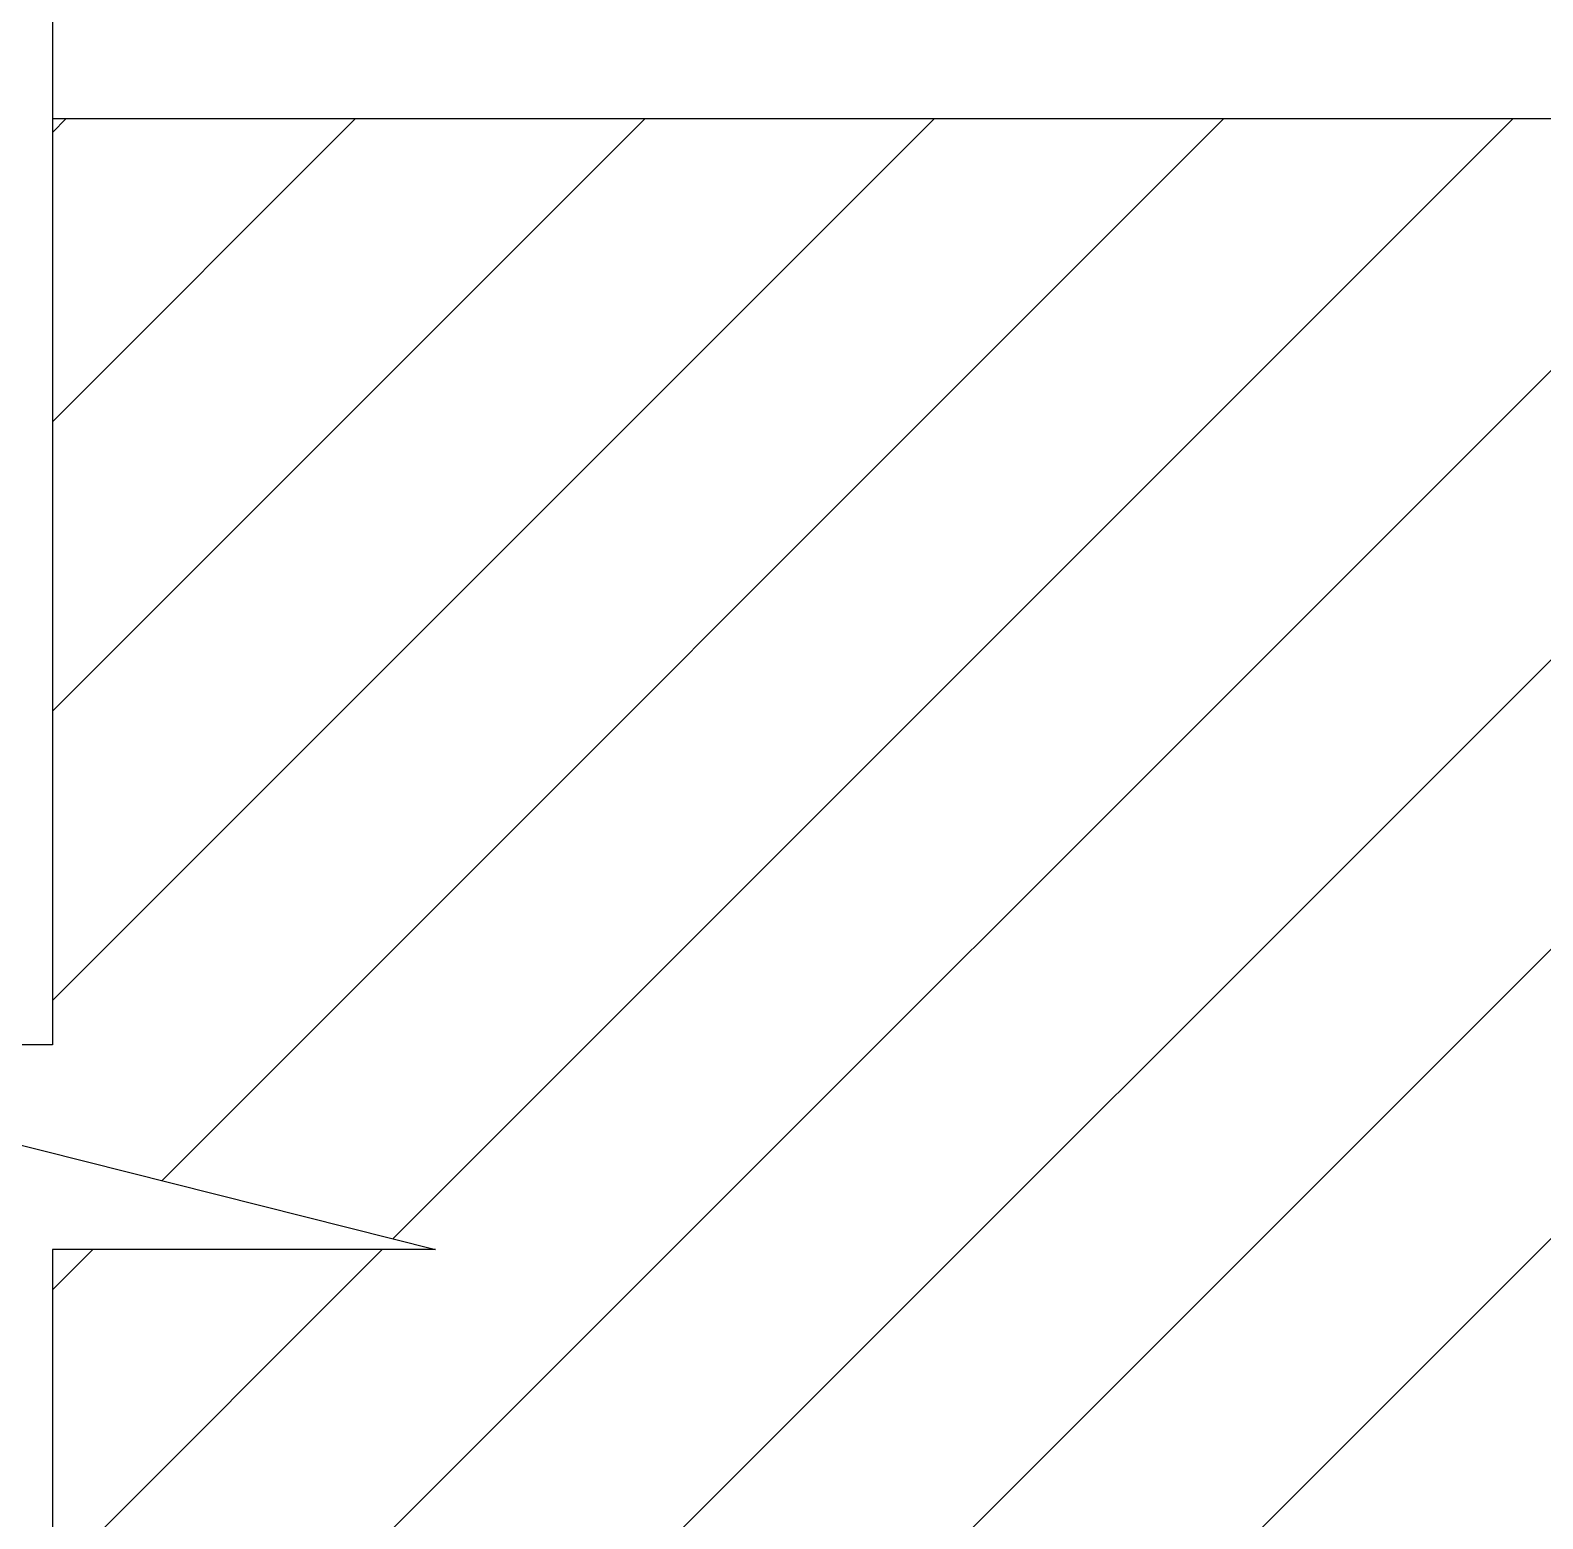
# Model space of a CAD drawing. Extents: x 2303022 to 2899168, y 17226141 to 18257813.
# Drawn here: x 2598495 to 2600056, y 18068276 to 18069813 of the extents above; entities that cross this region are included whole.
import ezdxf

# ---------------------------------------------------------------- set-up
doc = ezdxf.new("R2010")
doc.units = 0
doc.header["$LTSCALE"] = 1000
doc.header["$MEASUREMENT"] = 0

# ---------------------------------------------------------------- blocks, each defined once
blk = doc.blocks.new('Z333')
for p, q in [((-241726.8, 654231.93), (-241726.8, 653192.79)), ((-241726.8, 652689.45), (-240657.73, 653758.51)), ((-241726.8, 653219.78), (-241188.06, 653758.51)), ((-241726.8, 653396.55), (-241364.84, 653758.51)), ((-241726.8, 653573.33), (-241541.62, 653758.51)), ((-241726.8, 653750.11), (-241718.4, 653758.51)), ((-241680.96, 652558.51), (-240480.96, 653758.51)), ((-241660.04, 653109.76), (-241011.29, 653758.51)), ((-241518.81, 653074.22), (-240834.51, 653758.51)), ((-241504.18, 652558.51), (-240304.18, 653758.51)), ((-241327.4, 652558.51), (-240127.4, 653758.51)), ((-241989.95, 653192.79), (-241492.85, 653067.69)), ((-241726.8, 653192.79), (-241989.95, 653192.79)), ((-241726.8, 652866.22), (-241525.34, 653067.69)), ((-241726.8, 653043), (-241702.11, 653067.69)), ((-241492.85, 653067.69), (-241726.8, 653067.69)), ((-241726.8, 653067.69), (-241726.8, 652048.73))]:
    blk.add_line(p, q)
at = {"color": 2}
blk.add_line((-241726.8, 653758.51), (-236603.38, 653758.51), dxfattribs=at)

msp = doc.modelspace()

# ---------------------------------------------------------------- block references
at = {"xscale": 1.689999997615814, "yscale": 1.690000001341105, "zscale": 1.69}
msp.add_blockref('Z333', (3007036.2, 16964869.4), dxfattribs=at)

doc.saveas('drawing.dxf')
